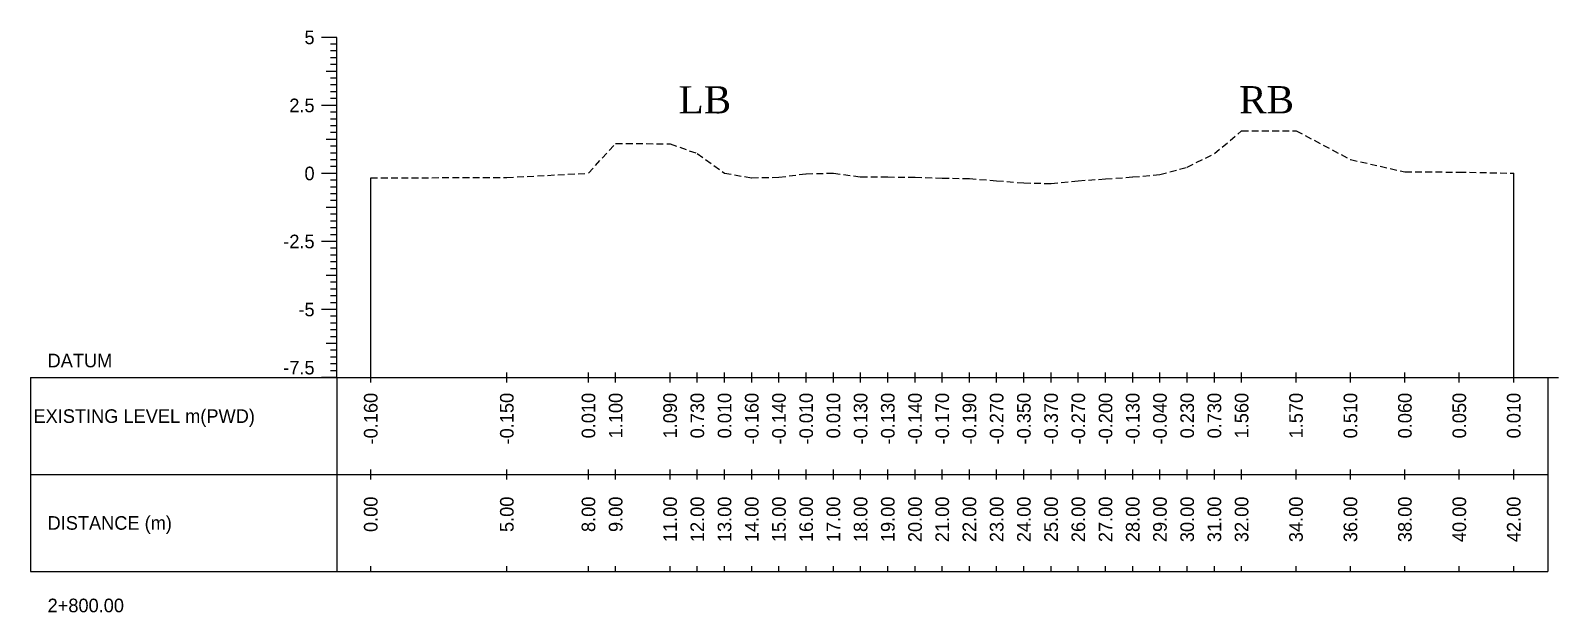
# Model space of a CAD drawing. Header units: inches. Extents: x 4752 to 6808, y -1487 to -426.
# Drawn here: x 6032.6 to 6088.8, y -1108.6 to -1087.2 of the extents above; entities that cross this region are included whole.
import ezdxf
from ezdxf.enums import TextEntityAlignment as Align

# ---------------------------------------------------------------- set-up
doc = ezdxf.new("R2010")
doc.units = ezdxf.units.IN
doc.header["$MEASUREMENT"] = 0
doc.linetypes.add('HIDDEN', pattern=[0.375, 0.25, -0.125])
doc.layers.add('CS_Drawing', color=7, linetype='Continuous')
doc.layers.add('GL', color=3, linetype='HIDDEN')
doc.styles.add('romans', font='romans.shx')

msp = doc.modelspace()

# ---------------------------------------------------------------- linework, layer by layer
at = {"layer": 'CS_Drawing'}
for p, q in [((6043.859, -1087.494), (6043.296, -1087.494)), ((6043.859, -1087.494), (6043.465, -1087.494)), ((6043.859, -1087.494), (6043.634, -1087.494)), ((6043.859, -1099.994), (6043.859, -1087.494)), ((6043.859, -1087.744), (6043.634, -1087.744)), ((6043.859, -1087.994), (6043.634, -1087.994)), ((6043.859, -1088.244), (6043.634, -1088.244)), ((6043.859, -1088.494), (6043.634, -1088.494)), ((6043.859, -1088.744), (6043.465, -1088.744)), ((6043.859, -1088.744), (6043.634, -1088.744)), ((6043.859, -1088.994), (6043.634, -1088.994)), ((6043.859, -1089.244), (6043.634, -1089.244)), ((6043.859, -1089.494), (6043.634, -1089.494)), ((6043.859, -1089.744), (6043.634, -1089.744)), ((6043.859, -1089.994), (6043.296, -1089.994)), ((6043.859, -1089.994), (6043.465, -1089.994)), ((6043.859, -1089.994), (6043.634, -1089.994)), ((6043.859, -1090.244), (6043.634, -1090.244)), ((6043.859, -1090.494), (6043.634, -1090.494)), ((6043.859, -1090.744), (6043.634, -1090.744)), ((6043.859, -1091.244), (6043.465, -1091.244)), ((6043.859, -1090.994), (6043.634, -1090.994)), ((6043.859, -1091.244), (6043.634, -1091.244)), ((6043.859, -1091.494), (6043.634, -1091.494)), ((6043.859, -1091.744), (6043.634, -1091.744)), ((6043.859, -1091.994), (6043.634, -1091.994)), ((6043.859, -1092.494), (6043.296, -1092.494)), ((6043.859, -1092.494), (6043.465, -1092.494)), ((6043.859, -1092.244), (6043.634, -1092.244)), ((6043.859, -1092.494), (6043.634, -1092.494)), ((6087.109, -1099.994), (6087.109, -1092.484)), ((6043.859, -1092.744), (6043.634, -1092.744)), ((6043.859, -1092.994), (6043.634, -1092.994)), ((6045.109, -1099.994), (6045.109, -1092.654)), ((6043.859, -1093.244), (6043.634, -1093.244)), ((6043.859, -1093.494), (6043.634, -1093.494)), ((6043.859, -1093.744), (6043.465, -1093.744)), ((6043.859, -1093.744), (6043.634, -1093.744)), ((6043.859, -1093.994), (6043.634, -1093.994)), ((6043.859, -1094.244), (6043.634, -1094.244)), ((6043.859, -1094.494), (6043.634, -1094.494)), ((6043.859, -1094.744), (6043.634, -1094.744)), ((6043.859, -1094.994), (6043.296, -1094.994)), ((6043.859, -1094.994), (6043.465, -1094.994)), ((6043.859, -1094.994), (6043.634, -1094.994)), ((6043.859, -1095.244), (6043.634, -1095.244)), ((6043.859, -1095.494), (6043.634, -1095.494)), ((6043.859, -1095.744), (6043.634, -1095.744)), ((6043.859, -1096.244), (6043.465, -1096.244)), ((6043.859, -1095.994), (6043.634, -1095.994)), ((6043.859, -1096.244), (6043.634, -1096.244)), ((6043.859, -1096.494), (6043.634, -1096.494)), ((6043.859, -1096.744), (6043.634, -1096.744)), ((6043.859, -1096.994), (6043.634, -1096.994)), ((6043.859, -1097.494), (6043.296, -1097.494)), ((6043.859, -1097.494), (6043.465, -1097.494)), ((6043.859, -1097.244), (6043.634, -1097.244)), ((6043.859, -1097.494), (6043.634, -1097.494)), ((6043.859, -1097.744), (6043.634, -1097.744)), ((6043.859, -1097.994), (6043.634, -1097.994)), ((6043.859, -1098.244), (6043.634, -1098.244)), ((6043.859, -1098.494), (6043.634, -1098.494)), ((6043.859, -1098.744), (6043.465, -1098.744)), ((6043.859, -1098.744), (6043.634, -1098.744)), ((6043.859, -1098.994), (6043.634, -1098.994)), ((6043.859, -1099.244), (6043.634, -1099.244)), ((6043.859, -1099.494), (6043.634, -1099.494)), ((6043.859, -1099.744), (6043.634, -1099.744)), ((6045.109, -1100.181), (6045.109, -1099.806)), ((6050.109, -1100.181), (6050.109, -1099.806)), ((6053.109, -1100.181), (6053.109, -1099.806)), ((6054.109, -1100.181), (6054.109, -1099.806)), ((6056.109, -1100.181), (6056.109, -1099.806)), ((6057.109, -1100.181), (6057.109, -1099.806)), ((6058.109, -1100.181), (6058.109, -1099.806)), ((6059.109, -1100.181), (6059.109, -1099.806)), ((6060.109, -1100.181), (6060.109, -1099.806)), ((6061.109, -1100.181), (6061.109, -1099.806)), ((6062.109, -1100.181), (6062.109, -1099.806)), ((6063.109, -1100.181), (6063.109, -1099.806)), ((6064.109, -1100.181), (6064.109, -1099.806)), ((6065.109, -1100.181), (6065.109, -1099.806)), ((6066.109, -1100.181), (6066.109, -1099.806)), ((6067.109, -1100.181), (6067.109, -1099.806)), ((6068.109, -1100.181), (6068.109, -1099.806)), ((6069.109, -1100.181), (6069.109, -1099.806)), ((6070.109, -1100.181), (6070.109, -1099.806)), ((6071.109, -1100.181), (6071.109, -1099.806)), ((6072.109, -1100.181), (6072.109, -1099.806)), ((6073.109, -1100.181), (6073.109, -1099.806)), ((6074.109, -1100.181), (6074.109, -1099.806)), ((6075.109, -1100.181), (6075.109, -1099.806)), ((6076.109, -1100.181), (6076.109, -1099.806)), ((6077.109, -1100.181), (6077.109, -1099.806)), ((6079.109, -1100.181), (6079.109, -1099.806)), ((6081.109, -1100.181), (6081.109, -1099.806)), ((6083.109, -1100.181), (6083.109, -1099.806)), ((6085.109, -1100.181), (6085.109, -1099.806)), ((6087.109, -1100.181), (6087.109, -1099.806)), ((6032.609, -1099.994), (6043.859, -1099.994)), ((6032.609, -1099.994), (6032.609, -1107.119)), ((6043.859, -1099.994), (6043.296, -1099.994)), ((6043.859, -1099.994), (6043.465, -1099.994)), ((6043.859, -1099.994), (6043.634, -1099.994)), ((6043.859, -1099.994), (6088.359, -1099.994)), ((6043.859, -1099.994), (6043.859, -1107.119)), ((6088.359, -1099.994), (6088.752, -1099.994)), ((6088.359, -1099.994), (6088.584, -1099.994)), ((6088.359, -1099.994), (6088.359, -1107.119)), ((6032.609, -1103.556), (6043.859, -1103.556)), ((6043.859, -1103.556), (6088.359, -1103.556)), ((6043.859, -1103.556), (6088.359, -1103.556)), ((6045.109, -1103.744), (6045.109, -1103.369)), ((6050.109, -1103.744), (6050.109, -1103.369)), ((6053.109, -1103.744), (6053.109, -1103.369)), ((6054.109, -1103.744), (6054.109, -1103.369)), ((6056.109, -1103.744), (6056.109, -1103.369)), ((6057.109, -1103.744), (6057.109, -1103.369)), ((6058.109, -1103.744), (6058.109, -1103.369)), ((6059.109, -1103.744), (6059.109, -1103.369)), ((6060.109, -1103.744), (6060.109, -1103.369)), ((6061.109, -1103.744), (6061.109, -1103.369)), ((6062.109, -1103.744), (6062.109, -1103.369)), ((6063.109, -1103.744), (6063.109, -1103.369)), ((6064.109, -1103.744), (6064.109, -1103.369)), ((6065.109, -1103.744), (6065.109, -1103.369)), ((6066.109, -1103.744), (6066.109, -1103.369)), ((6067.109, -1103.744), (6067.109, -1103.369)), ((6068.109, -1103.744), (6068.109, -1103.369)), ((6069.109, -1103.744), (6069.109, -1103.369)), ((6070.109, -1103.744), (6070.109, -1103.369)), ((6071.109, -1103.744), (6071.109, -1103.369)), ((6072.109, -1103.744), (6072.109, -1103.369)), ((6073.109, -1103.744), (6073.109, -1103.369)), ((6074.109, -1103.744), (6074.109, -1103.369)), ((6075.109, -1103.744), (6075.109, -1103.369)), ((6076.109, -1103.744), (6076.109, -1103.369)), ((6077.109, -1103.744), (6077.109, -1103.369)), ((6079.109, -1103.744), (6079.109, -1103.369)), ((6081.109, -1103.744), (6081.109, -1103.369)), ((6083.109, -1103.744), (6083.109, -1103.369)), ((6085.109, -1103.744), (6085.109, -1103.369)), ((6087.109, -1103.744), (6087.109, -1103.369)), ((6032.609, -1107.119), (6043.859, -1107.119)), ((6043.859, -1107.119), (6088.359, -1107.119)), ((6045.109, -1107.119), (6045.109, -1106.931)), ((6050.109, -1107.119), (6050.109, -1106.931)), ((6053.109, -1107.119), (6053.109, -1106.931)), ((6054.109, -1107.119), (6054.109, -1106.931)), ((6056.109, -1107.119), (6056.109, -1106.931)), ((6057.109, -1107.119), (6057.109, -1106.931)), ((6058.109, -1107.119), (6058.109, -1106.931)), ((6059.109, -1107.119), (6059.109, -1106.931)), ((6060.109, -1107.119), (6060.109, -1106.931)), ((6061.109, -1107.119), (6061.109, -1106.931)), ((6062.109, -1107.119), (6062.109, -1106.931)), ((6063.109, -1107.119), (6063.109, -1106.931)), ((6064.109, -1107.119), (6064.109, -1106.931)), ((6065.109, -1107.119), (6065.109, -1106.931)), ((6066.109, -1107.119), (6066.109, -1106.931)), ((6067.109, -1107.119), (6067.109, -1106.931)), ((6068.109, -1107.119), (6068.109, -1106.931)), ((6069.109, -1107.119), (6069.109, -1106.931)), ((6070.109, -1107.119), (6070.109, -1106.931)), ((6071.109, -1107.119), (6071.109, -1106.931)), ((6072.109, -1107.119), (6072.109, -1106.931)), ((6073.109, -1107.119), (6073.109, -1106.931)), ((6074.109, -1107.119), (6074.109, -1106.931)), ((6075.109, -1107.119), (6075.109, -1106.931)), ((6076.109, -1107.119), (6076.109, -1106.931)), ((6077.109, -1107.119), (6077.109, -1106.931)), ((6079.109, -1107.119), (6079.109, -1106.931)), ((6081.109, -1107.119), (6081.109, -1106.931)), ((6083.109, -1107.119), (6083.109, -1106.931)), ((6085.109, -1107.119), (6085.109, -1106.931)), ((6087.109, -1107.119), (6087.109, -1106.931))]:
    msp.add_line(p, q, dxfattribs=at)
at = {"layer": 'GL'}
msp.add_lwpolyline([(6045.109, -1092.654), (6050.109, -1092.644), (6053.109, -1092.484), (6054.109, -1091.394), (6056.109, -1091.404), (6057.109, -1091.764), (6058.109, -1092.484), (6059.109, -1092.654), (6060.109, -1092.634), (6061.109, -1092.504), (6062.109, -1092.484), (6063.109, -1092.624), (6064.109, -1092.624), (6065.109, -1092.634), (6066.109, -1092.664), (6067.109, -1092.684), (6068.109, -1092.764), (6069.109, -1092.844), (6070.109, -1092.864), (6071.109, -1092.764), (6072.109, -1092.694), (6073.109, -1092.624), (6074.109, -1092.534), (6075.109, -1092.264), (6076.109, -1091.764), (6077.109, -1090.934), (6079.109, -1090.924), (6081.109, -1091.984), (6083.109, -1092.434), (6085.109, -1092.444), (6087.109, -1092.484)], dxfattribs=at)

# ---------------------------------------------------------------- texts
at = {"char_height": 1, "width": 325.84704, "attachment_point": 1, "style": 'romans'}
for s, insert in [('{\\fTimes New Roman|b0|i0|c0|p18;LB}', (6056.422, -1089.288)), ('\\pi-1,l1;{\\fTimes New Roman|b0|i0|c0|p18;RB}', (6077.021, -1089.285))]:
    msp.add_mtext(s, dxfattribs=dict(at, insert=insert))
at = {"layer": 'CS_Drawing'}
for s, p in [('5', (6043.046, -1087.494)), ('2.5', (6043.046, -1089.994)), ('0', (6043.046, -1092.494)), ('-2.5', (6043.046, -1094.994)), ('-5', (6043.046, -1097.494))]:
    msp.add_text(s, height=0.5, dxfattribs=at).set_placement(p, align=Align.MIDDLE_RIGHT)
for s, p in [('DATUM', (6033.234, -1099.369)), ('EXISTING LEVEL m(PWD)', (6032.716, -1101.411)), ('DISTANCE (m)', (6033.234, -1105.337)), ('2+800.00', (6033.234, -1108.369))]:
    msp.add_text(s, height=0.5, dxfattribs=at).set_placement(p, align=Align.MIDDLE_LEFT)
msp.add_text('-7.5', height=0.5, dxfattribs=at).set_placement((6043.046, -1099.881), align=Align.RIGHT)
for s, p in [('-0.160', (6045.109, -1100.556)), ('-0.150', (6050.109, -1100.556)), ('0.010', (6053.109, -1100.556)), ('1.100', (6054.109, -1100.556)), ('1.090', (6056.109, -1100.556)), ('0.730', (6057.109, -1100.556)), ('0.010', (6058.109, -1100.556)), ('-0.160', (6059.109, -1100.556)), ('-0.140', (6060.109, -1100.556)), ('-0.010', (6061.109, -1100.556)), ('0.010', (6062.109, -1100.556)), ('-0.130', (6063.109, -1100.556)), ('-0.130', (6064.109, -1100.556)), ('-0.140', (6065.109, -1100.556)), ('-0.170', (6066.109, -1100.556)), ('-0.190', (6067.109, -1100.556)), ('-0.270', (6068.109, -1100.556)), ('-0.350', (6069.109, -1100.556)), ('-0.370', (6070.109, -1100.556)), ('-0.270', (6071.109, -1100.556)), ('-0.200', (6072.109, -1100.556)), ('-0.130', (6073.109, -1100.556)), ('-0.040', (6074.109, -1100.556)), ('0.230', (6075.109, -1100.556)), ('0.730', (6076.109, -1100.556)), ('1.560', (6077.109, -1100.556)), ('1.570', (6079.109, -1100.556)), ('0.510', (6081.109, -1100.556)), ('0.060', (6083.109, -1100.556)), ('0.050', (6085.109, -1100.556)), ('0.010', (6087.109, -1100.556)), ('0.00', (6045.109, -1104.369)), ('5.00', (6050.109, -1104.369)), ('8.00', (6053.109, -1104.369)), ('9.00', (6054.109, -1104.369)), ('11.00', (6056.109, -1104.369)), ('12.00', (6057.109, -1104.369)), ('13.00', (6058.109, -1104.369)), ('14.00', (6059.109, -1104.369)), ('15.00', (6060.109, -1104.369)), ('16.00', (6061.109, -1104.369)), ('17.00', (6062.109, -1104.369)), ('18.00', (6063.109, -1104.369)), ('19.00', (6064.109, -1104.369)), ('20.00', (6065.109, -1104.369)), ('21.00', (6066.109, -1104.369)), ('22.00', (6067.109, -1104.369)), ('23.00', (6068.109, -1104.369)), ('24.00', (6069.109, -1104.369)), ('25.00', (6070.109, -1104.369)), ('26.00', (6071.109, -1104.369)), ('27.00', (6072.109, -1104.369)), ('28.00', (6073.109, -1104.369)), ('29.00', (6074.109, -1104.369)), ('30.00', (6075.109, -1104.369)), ('31.00', (6076.109, -1104.369)), ('32.00', (6077.109, -1104.369)), ('34.00', (6079.109, -1104.369)), ('36.00', (6081.109, -1104.369)), ('38.00', (6083.109, -1104.369)), ('40.00', (6085.109, -1104.369)), ('42.00', (6087.109, -1104.369))]:
    msp.add_text(s, height=0.5, rotation=90, dxfattribs=at).set_placement(p, align=Align.MIDDLE_RIGHT)

doc.saveas('drawing.dxf')
